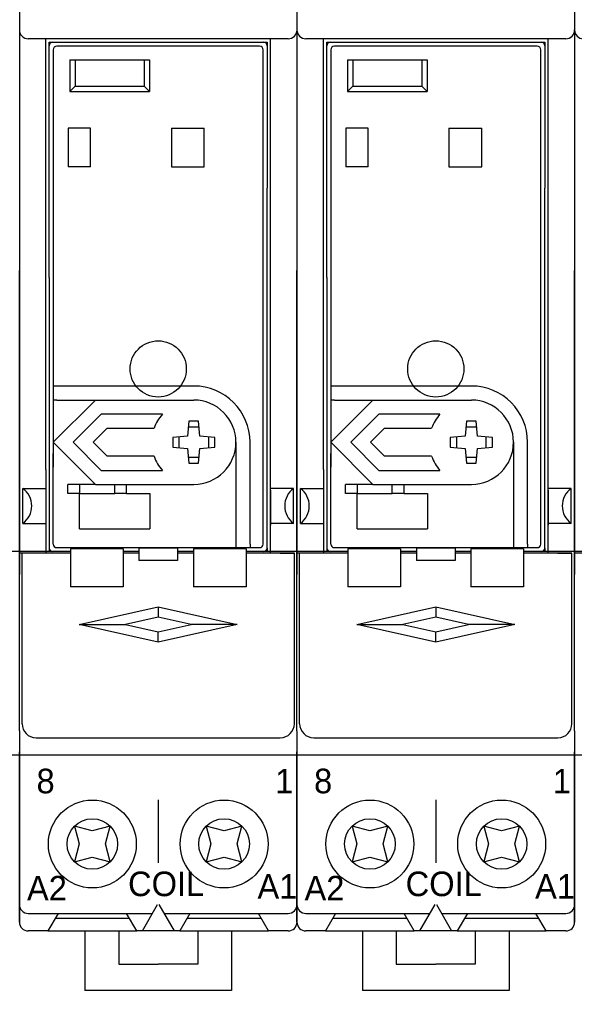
# Model space of a CAD drawing. Header units: millimetres. Extents: x -6000 to 26000, y -6000 to 26000.
# Drawn here: x 92.78 to 97.18, y -2357.63 to -2349.93 of the extents above; entities that cross this region are included whole.
import ezdxf

# ---------------------------------------------------------------- set-up
doc = ezdxf.new("R2010")
doc.units = ezdxf.units.MM
doc.header["$MEASUREMENT"] = 0
doc.linetypes.add('HIDDEN2', pattern=[2.38125, 1.5875, -0.79375])
doc.layers.add('Чертеж и Рисунок_Ном._пера__1', color=7, linetype='Continuous', lineweight=15)
doc.layers.add('Чертеж и Рисунок_Ном._пера__7', color=7, linetype='Continuous', lineweight=15)
doc.styles.add('СГЕНЕРИР_СТИЛЬ_3', font='arial.ttf')

msp = doc.modelspace()

# ---------------------------------------------------------------- linework, layer by layer
at = {"layer": 'Чертеж и Рисунок_Ном._пера__7', "color": 7, "linetype": 'Continuous', "lineweight": 15}
for p, q in [((92.7836, -2345.8378), (92.7836, -2351.924)), ((92.7836, -2345.8378), (92.7836, -2351.924)), ((94.9816, -2345.8378), (94.9816, -2351.924)), ((94.9816, -2345.8378), (94.9816, -2351.924)), ((97.1797, -2345.8378), (97.1797, -2351.924)), ((97.1797, -2345.8378), (97.1797, -2351.924)), ((94.9121, -2350.0878), (92.8532, -2350.0878)), ((92.9923, -2353.4994), (92.9923, -2350.0878)), ((93.0201, -2350.1435), (93.0201, -2350.1156)), ((93.0201, -2350.1156), (94.7451, -2350.1156)), ((93.0201, -2350.8251), (93.0201, -2350.1435)), ((94.686, -2350.1469), (93.0792, -2350.1469)), ((94.7173, -2350.1156), (94.7451, -2350.1156)), ((94.7451, -2350.1156), (94.7451, -2350.1435)), ((94.7451, -2350.1156), (94.7451, -2351.2703)), ((94.773, -2354.1639), (94.773, -2350.0878)), ((97.1101, -2350.0878), (95.0512, -2350.0878)), ((95.1903, -2353.4994), (95.1903, -2350.0878)), ((95.2181, -2350.1435), (95.2181, -2350.1156)), ((95.2181, -2350.1156), (96.9432, -2350.1156)), ((95.2181, -2350.8251), (95.2181, -2350.1435)), ((96.884, -2350.1469), (95.2773, -2350.1469)), ((96.9154, -2350.1156), (96.9432, -2350.1156)), ((96.9432, -2350.1156), (96.9432, -2350.1435)), ((96.9432, -2350.1156), (96.9432, -2351.2703)), ((96.971, -2354.1639), (96.971, -2350.0878)), ((93.0514, -2350.1748), (93.0514, -2352.8388)), ((94.7138, -2354.0909), (94.7138, -2350.1748)), ((95.2494, -2350.1748), (95.2494, -2352.8388)), ((96.9119, -2354.0909), (96.9119, -2350.1748)), ((93.1836, -2350.2548), (93.8131, -2350.2548)), ((93.1836, -2350.2548), (93.1836, -2350.5052)), ((93.2253, -2350.2548), (93.2253, -2350.4634)), ((93.7713, -2350.2548), (93.7713, -2350.4634)), ((93.8131, -2350.2548), (93.8131, -2350.5052)), ((95.3816, -2350.2548), (96.0111, -2350.2548)), ((95.3816, -2350.2548), (95.3816, -2350.5052)), ((95.4233, -2350.2548), (95.4233, -2350.4634)), ((95.9694, -2350.2548), (95.9694, -2350.4634)), ((96.0111, -2350.2548), (96.0111, -2350.5052)), ((93.1836, -2350.5052), (93.2253, -2350.4634)), ((93.2253, -2350.4634), (93.7713, -2350.4634)), ((93.8131, -2350.5052), (93.7713, -2350.4634)), ((95.3816, -2350.5052), (95.4233, -2350.4634)), ((95.4233, -2350.4634), (95.9694, -2350.4634)), ((96.0111, -2350.5052), (95.9694, -2350.4634)), ((93.1836, -2350.5052), (93.8131, -2350.5052)), ((95.3816, -2350.5052), (96.0111, -2350.5052)), ((93.0201, -2351.2703), (93.0201, -2350.8251)), ((93.347, -2350.7973), (93.1696, -2350.7973)), ((93.1696, -2350.7973), (93.1696, -2351.1034)), ((93.347, -2351.1034), (93.347, -2350.7973)), ((93.987, -2350.7973), (94.2478, -2350.7973)), ((93.987, -2350.7973), (93.987, -2351.1034)), ((94.2478, -2351.1034), (94.2478, -2350.7973)), ((95.2181, -2351.2703), (95.2181, -2350.8251)), ((95.5451, -2350.7973), (95.3677, -2350.7973)), ((95.3677, -2350.7973), (95.3677, -2351.1034)), ((95.5451, -2351.1034), (95.5451, -2350.7973)), ((96.185, -2350.7973), (96.4458, -2350.7973)), ((96.185, -2350.7973), (96.185, -2351.1034)), ((96.4458, -2351.1034), (96.4458, -2350.7973)), ((93.0512, -2350.8947), (93.0512, -2353.4823)), ((94.7141, -2353.4823), (94.7141, -2350.8947)), ((95.2492, -2350.8947), (95.2492, -2353.4823)), ((96.9121, -2353.4823), (96.9121, -2350.8947)), ((93.347, -2351.1034), (93.1696, -2351.1034)), ((93.987, -2351.1034), (94.2478, -2351.1034)), ((95.5451, -2351.1034), (95.3677, -2351.1034)), ((96.185, -2351.1034), (96.4458, -2351.1034)), ((93.0201, -2351.9798), (93.0201, -2351.2703)), ((94.7451, -2354.1222), (94.7451, -2351.2703)), ((95.2181, -2351.9798), (95.2181, -2351.2703)), ((96.9432, -2354.1222), (96.9432, -2351.2703)), ((92.7836, -2355.569), (92.7836, -2351.924)), ((92.7836, -2351.924), (92.7836, -2354.1918)), ((94.9816, -2355.569), (94.9816, -2351.924)), ((94.9816, -2351.924), (94.9816, -2354.1918)), ((97.1797, -2355.569), (97.1797, -2351.924)), ((97.1797, -2351.924), (97.1797, -2354.1918)), ((93.0201, -2351.9798), (93.0201, -2354.15)), ((95.2181, -2351.9798), (95.2181, -2354.15)), ((93.0792, -2352.8388), (93.0514, -2352.8388)), ((93.0514, -2352.8388), (93.0514, -2352.9501)), ((94.1643, -2352.8388), (93.0792, -2352.8388)), ((95.2773, -2352.8388), (95.2494, -2352.8388)), ((95.2494, -2352.8388), (95.2494, -2352.9501)), ((96.3624, -2352.8388), (95.2773, -2352.8388)), ((93.0792, -2352.9501), (93.0514, -2352.9501)), ((93.0514, -2352.9501), (93.0514, -2353.284)), ((93.0514, -2353.284), (93.3853, -2352.9501)), ((93.0792, -2352.9501), (94.1643, -2352.9501)), ((95.2773, -2352.9501), (95.2494, -2352.9501)), ((95.2494, -2352.9501), (95.2494, -2353.284)), ((95.2494, -2353.284), (95.5833, -2352.9501)), ((95.2773, -2352.9501), (96.3624, -2352.9501)), ((93.4314, -2353.0614), (93.2088, -2353.284)), ((93.9155, -2353.0614), (93.4314, -2353.0614)), ((95.6294, -2353.0614), (95.4068, -2353.284)), ((96.1135, -2353.0614), (95.6294, -2353.0614)), ((94.1261, -2353.1171), (94.1157, -2353.2354)), ((94.2026, -2353.1171), (94.1261, -2353.1171)), ((94.2129, -2353.2354), (94.2026, -2353.1171)), ((96.3241, -2353.1171), (96.3138, -2353.2354)), ((96.4006, -2353.1171), (96.3241, -2353.1171)), ((96.411, -2353.2354), (96.4006, -2353.1171)), ((93.3662, -2353.284), (93.4775, -2353.1727)), ((93.4775, -2353.1727), (93.8495, -2353.1727)), ((94.2068, -2353.1655), (94.1218, -2353.1655)), ((95.5642, -2353.284), (95.6755, -2353.1727)), ((95.6755, -2353.1727), (96.0476, -2353.1727)), ((96.4049, -2353.1655), (96.3199, -2353.1655)), ((93.0514, -2353.284), (93.0514, -2353.3743)), ((93.0514, -2353.284), (93.3853, -2353.6179)), ((93.2088, -2353.284), (93.4314, -2353.5066)), ((93.4775, -2353.3953), (93.3662, -2353.284)), ((94.1157, -2353.2354), (93.9974, -2353.2458)), ((93.9974, -2353.2458), (93.9974, -2353.3223)), ((94.0458, -2353.2415), (94.0458, -2353.3265)), ((94.3313, -2353.2458), (94.2129, -2353.2354)), ((94.2828, -2353.3265), (94.2828, -2353.2415)), ((94.3313, -2353.3223), (94.3313, -2353.2458)), ((94.4982, -2353.284), (94.4982, -2354.0909)), ((94.6095, -2354.0909), (94.6095, -2353.284)), ((95.2494, -2353.284), (95.2494, -2353.3743)), ((95.2494, -2353.284), (95.5833, -2353.6179)), ((95.4068, -2353.284), (95.6294, -2353.5066)), ((95.6755, -2353.3953), (95.5642, -2353.284)), ((96.3138, -2353.2354), (96.1954, -2353.2458)), ((96.1954, -2353.2458), (96.1954, -2353.3223)), ((96.2439, -2353.2415), (96.2439, -2353.3265)), ((96.5293, -2353.2458), (96.411, -2353.2354)), ((96.4808, -2353.3265), (96.4808, -2353.2415)), ((96.5293, -2353.3223), (96.5293, -2353.2458)), ((96.6962, -2353.284), (96.6962, -2354.0909)), ((96.8075, -2354.0909), (96.8075, -2353.284)), ((93.0514, -2354.0909), (93.0514, -2353.3743)), ((93.9974, -2353.3223), (94.1157, -2353.3326)), ((94.1157, -2353.3326), (94.1261, -2353.451)), ((94.2026, -2353.451), (94.2129, -2353.3326)), ((94.2129, -2353.3326), (94.3313, -2353.3223)), ((95.2494, -2354.0909), (95.2494, -2353.3743)), ((96.1954, -2353.3223), (96.3138, -2353.3326)), ((96.3138, -2353.3326), (96.3241, -2353.451)), ((96.4006, -2353.451), (96.411, -2353.3326)), ((96.411, -2353.3326), (96.5293, -2353.3223)), ((93.8495, -2353.3953), (93.4775, -2353.3953)), ((94.1218, -2353.4025), (94.2068, -2353.4025)), ((94.1261, -2353.451), (94.2026, -2353.451)), ((96.0476, -2353.3953), (95.6755, -2353.3953)), ((96.3199, -2353.4025), (96.4049, -2353.4025)), ((96.3241, -2353.451), (96.4006, -2353.451)), ((92.9923, -2353.4994), (92.9923, -2354.1639)), ((93.4314, -2353.5066), (93.9155, -2353.5066)), ((95.1903, -2353.4994), (95.1903, -2354.1639)), ((95.6294, -2353.5066), (96.1135, -2353.5066)), ((93.2601, -2353.6179), (93.1669, -2353.6179)), ((93.1669, -2353.6909), (93.1669, -2353.6179)), ((93.2601, -2353.6179), (93.2601, -2353.6909)), ((93.3853, -2353.6179), (93.2601, -2353.6179)), ((93.3853, -2353.6179), (94.1643, -2353.6179)), ((93.5383, -2353.6909), (93.5383, -2353.6179)), ((93.6315, -2353.6909), (93.6315, -2353.6179)), ((95.4581, -2353.6179), (95.3649, -2353.6179)), ((95.3649, -2353.6909), (95.3649, -2353.6179)), ((95.4581, -2353.6179), (95.4581, -2353.6909)), ((95.5833, -2353.6179), (95.4581, -2353.6179)), ((95.5833, -2353.6179), (96.3624, -2353.6179)), ((95.7363, -2353.6909), (95.7363, -2353.6179)), ((95.8295, -2353.6909), (95.8295, -2353.6179)), ((92.8114, -2353.9274), (92.8114, -2353.6492)), ((92.8114, -2353.6492), (92.9923, -2353.6492)), ((93.2601, -2353.6909), (93.1669, -2353.6909)), ((93.2601, -2353.6909), (93.5383, -2353.6909)), ((93.2601, -2353.9692), (93.2601, -2353.6909)), ((93.6315, -2353.6909), (93.5383, -2353.6909)), ((93.6315, -2353.6909), (93.7393, -2353.6909)), ((93.7393, -2353.6909), (93.8165, -2353.6909)), ((93.8165, -2353.6909), (93.8165, -2353.9692)), ((94.9538, -2353.6492), (94.773, -2353.6492)), ((94.773, -2353.6631), (94.773, -2353.9413)), ((94.9538, -2353.9274), (94.9538, -2353.6492)), ((95.0095, -2353.9274), (95.0095, -2353.6492)), ((95.0095, -2353.6492), (95.1903, -2353.6492)), ((95.4581, -2353.6909), (95.3649, -2353.6909)), ((95.4581, -2353.6909), (95.7363, -2353.6909)), ((95.4581, -2353.9692), (95.4581, -2353.6909)), ((95.8295, -2353.6909), (95.7363, -2353.6909)), ((95.8295, -2353.6909), (95.9373, -2353.6909)), ((95.9373, -2353.6909), (96.0146, -2353.6909)), ((96.0146, -2353.6909), (96.0146, -2353.9692)), ((97.1518, -2353.6492), (96.971, -2353.6492)), ((96.971, -2353.6631), (96.971, -2353.9413)), ((97.1518, -2353.9274), (97.1518, -2353.6492)), ((92.8114, -2353.9274), (92.9923, -2353.9274)), ((93.2601, -2353.9692), (93.8138, -2353.9692)), ((93.8138, -2353.9692), (93.8165, -2353.9692)), ((94.9538, -2353.9274), (94.773, -2353.9274)), ((95.0095, -2353.9274), (95.1903, -2353.9274)), ((95.4581, -2353.9692), (96.0119, -2353.9692)), ((96.0118, -2353.9692), (96.0146, -2353.9692)), ((97.1518, -2353.9274), (96.971, -2353.9274)), ((92.7836, -2354.0526), (92.7836, -2354.1918)), ((94.9816, -2354.0526), (94.9816, -2354.1918)), ((97.1797, -2354.0526), (97.1797, -2354.1918)), ((92.7836, -2354.15), (92.3802, -2354.15)), ((93.187, -2354.15), (92.7836, -2354.15)), ((93.187, -2354.15), (93.0201, -2354.15)), ((93.0792, -2354.1187), (93.8539, -2354.1187)), ((93.187, -2354.127), (93.187, -2354.4283)), ((93.6044, -2354.127), (93.187, -2354.127)), ((93.6044, -2354.127), (93.6044, -2354.4283)), ((93.7296, -2354.15), (93.6044, -2354.15)), ((93.7296, -2354.1221), (93.7296, -2354.2196)), ((94.0356, -2354.1221), (93.7296, -2354.1221)), ((93.8539, -2354.1187), (94.4982, -2354.1187)), ((94.0356, -2354.1221), (94.0356, -2354.2196)), ((94.1608, -2354.15), (94.0356, -2354.15)), ((94.1608, -2354.15), (94.0356, -2354.15)), ((94.5782, -2354.127), (94.1608, -2354.127)), ((94.1608, -2354.127), (94.1608, -2354.4283)), ((94.4982, -2354.0909), (94.4982, -2354.1187)), ((94.4982, -2354.1187), (94.6095, -2354.1187)), ((94.5782, -2354.127), (94.5782, -2354.4283)), ((94.7451, -2354.15), (94.5782, -2354.15)), ((94.9816, -2354.15), (94.5782, -2354.15)), ((94.6095, -2354.0909), (94.6095, -2354.1187)), ((94.6095, -2354.1187), (94.686, -2354.1187)), ((94.7451, -2354.1222), (94.7451, -2354.15)), ((95.3851, -2354.15), (94.9816, -2354.15)), ((95.3851, -2354.15), (95.2181, -2354.15)), ((95.2773, -2354.1187), (96.0519, -2354.1187)), ((95.3851, -2354.127), (95.3851, -2354.4283)), ((95.8024, -2354.127), (95.3851, -2354.127)), ((95.8024, -2354.127), (95.8024, -2354.4283)), ((95.9276, -2354.15), (95.8024, -2354.15)), ((95.9276, -2354.1221), (95.9276, -2354.2196)), ((96.2337, -2354.1221), (95.9276, -2354.1221)), ((96.0519, -2354.1187), (96.6962, -2354.1187)), ((96.2337, -2354.1221), (96.2337, -2354.2196)), ((96.3589, -2354.15), (96.2337, -2354.15)), ((96.3589, -2354.15), (96.2337, -2354.15)), ((96.7762, -2354.127), (96.3589, -2354.127)), ((96.3589, -2354.127), (96.3589, -2354.4283)), ((96.6962, -2354.0909), (96.6962, -2354.1187)), ((96.6962, -2354.1187), (96.8075, -2354.1187)), ((96.7762, -2354.127), (96.7762, -2354.4283)), ((96.9432, -2354.15), (96.7762, -2354.15)), ((97.1797, -2354.15), (96.7762, -2354.15)), ((96.8075, -2354.0909), (96.8075, -2354.1187)), ((96.8075, -2354.1187), (96.884, -2354.1187)), ((96.9432, -2354.1222), (96.9432, -2354.15)), ((97.5831, -2354.15), (97.1797, -2354.15)), ((93.187, -2354.1639), (92.7836, -2354.1639)), ((92.7836, -2354.1918), (92.7836, -2354.3309)), ((92.7836, -2354.1918), (92.7836, -2354.3309)), ((92.9158, -2354.1639), (92.8045, -2354.1639)), ((92.8045, -2354.7204), (92.8045, -2354.1639)), ((93.187, -2354.1639), (92.9158, -2354.1639)), ((93.7296, -2354.1639), (93.6044, -2354.1639)), ((93.7296, -2354.1639), (93.6044, -2354.1639)), ((94.0356, -2354.2196), (93.7296, -2354.2196)), ((94.1608, -2354.1639), (94.0356, -2354.1639)), ((94.1608, -2354.1639), (94.0356, -2354.1639)), ((94.9608, -2354.1639), (94.5782, -2354.1639)), ((94.8495, -2354.1639), (94.5782, -2354.1639)), ((94.8495, -2354.1639), (94.9608, -2354.1639)), ((94.9608, -2354.7204), (94.9608, -2354.1639)), ((95.3851, -2354.1639), (94.9816, -2354.1639)), ((94.9816, -2354.1918), (94.9816, -2354.3309)), ((94.9816, -2354.1918), (94.9816, -2354.3309)), ((95.1138, -2354.1639), (95.0025, -2354.1639)), ((95.0025, -2354.7204), (95.0025, -2354.1639)), ((95.3851, -2354.1639), (95.1138, -2354.1639)), ((95.9276, -2354.1639), (95.8024, -2354.1639)), ((95.9276, -2354.1639), (95.8024, -2354.1639)), ((96.2337, -2354.2196), (95.9276, -2354.2196)), ((96.3589, -2354.1639), (96.2337, -2354.1639)), ((96.3589, -2354.1639), (96.2337, -2354.1639)), ((97.1588, -2354.1639), (96.7762, -2354.1639)), ((97.0475, -2354.1639), (96.7762, -2354.1639)), ((97.0475, -2354.1639), (97.1588, -2354.1639)), ((97.1588, -2354.7204), (97.1588, -2354.1639)), ((97.5831, -2354.1639), (97.1797, -2354.1639)), ((97.1797, -2354.1918), (97.1797, -2354.3309)), ((97.1797, -2354.1918), (97.1797, -2354.3309)), ((92.7836, -2355.569), (92.7836, -2354.2474)), ((94.9816, -2355.569), (94.9816, -2354.2474)), ((97.1797, -2355.569), (97.1797, -2354.2474)), ((93.6044, -2354.4283), (93.187, -2354.4283)), ((94.5782, -2354.4283), (94.1608, -2354.4283)), ((95.8024, -2354.4283), (95.3851, -2354.4283)), ((96.7762, -2354.4283), (96.3589, -2354.4283)), ((93.2566, -2354.7274), (93.8826, -2354.5882)), ((93.8826, -2354.5882), (94.5086, -2354.7274)), ((93.8826, -2354.5882), (93.8826, -2354.6696)), ((95.4546, -2354.7274), (96.0807, -2354.5882)), ((96.0807, -2354.5882), (96.7067, -2354.7274)), ((96.0807, -2354.5882), (96.0807, -2354.6696)), ((93.8826, -2354.6696), (93.6229, -2354.7274)), ((94.1423, -2354.7274), (93.8826, -2354.6696)), ((96.0807, -2354.6696), (95.821, -2354.7274)), ((96.3403, -2354.7274), (96.0807, -2354.6696)), ((92.8045, -2355.5134), (92.8045, -2354.7204)), ((93.8826, -2354.8665), (93.2566, -2354.7274)), ((93.2566, -2354.7274), (93.6229, -2354.7274)), ((93.6229, -2354.7274), (93.8826, -2354.7851)), ((94.5086, -2354.7274), (93.8826, -2354.8665)), ((93.8826, -2354.7851), (94.1423, -2354.7274)), ((94.5086, -2354.7274), (94.1423, -2354.7274)), ((94.9608, -2355.5134), (94.9608, -2354.7204)), ((95.0025, -2355.5134), (95.0025, -2354.7204)), ((96.0807, -2354.8665), (95.4546, -2354.7274)), ((95.4546, -2354.7274), (95.821, -2354.7274)), ((95.821, -2354.7274), (96.0807, -2354.7851)), ((96.7067, -2354.7274), (96.0807, -2354.8665)), ((96.0807, -2354.7851), (96.3403, -2354.7274)), ((96.7067, -2354.7274), (96.3403, -2354.7274)), ((97.1588, -2355.5134), (97.1588, -2354.7204)), ((93.8826, -2354.8665), (93.8826, -2354.7851)), ((96.0807, -2354.8665), (96.0807, -2354.7851)), ((92.7836, -2355.569), (92.7836, -2357.0854)), ((92.7836, -2355.569), (92.7836, -2357.0854)), ((94.9816, -2355.569), (94.9816, -2357.0854)), ((94.9816, -2355.569), (94.9816, -2357.0854)), ((97.1797, -2355.569), (97.1797, -2357.0854)), ((97.1797, -2355.569), (97.1797, -2357.0854)), ((92.9158, -2355.6246), (94.8495, -2355.6246)), ((95.1138, -2355.6246), (97.0475, -2355.6246)), ((92.7836, -2355.7638), (90.5856, -2355.7638)), ((92.7836, -2355.7638), (90.5856, -2355.7638)), ((92.7836, -2355.8181), (92.7836, -2355.7359)), ((92.7836, -2355.7359), (92.7836, -2355.8181)), ((94.9816, -2355.7638), (92.7836, -2355.7638)), ((94.9816, -2355.7638), (92.7836, -2355.7638)), ((94.9816, -2355.8181), (94.9816, -2355.7359)), ((94.9816, -2355.7359), (94.9816, -2355.8181)), ((97.1797, -2355.7638), (94.9816, -2355.7638)), ((97.1797, -2355.7638), (94.9816, -2355.7638)), ((97.1797, -2355.8181), (97.1797, -2355.7359)), ((97.1797, -2355.7359), (97.1797, -2355.8181)), ((99.3777, -2355.7638), (97.1797, -2355.7638)), ((99.3777, -2355.7638), (97.1797, -2355.7638)), ((92.7836, -2356.9463), (92.7836, -2355.8181)), ((92.7836, -2355.8181), (92.7836, -2356.9463)), ((94.9816, -2356.9463), (94.9816, -2355.8181)), ((94.9816, -2355.8181), (94.9816, -2356.9463)), ((97.1797, -2356.9463), (97.1797, -2355.8181)), ((97.1797, -2355.8181), (97.1797, -2356.9463)), ((93.8826, -2356.1169), (93.8826, -2356.6151)), ((96.0807, -2356.1169), (96.0807, -2356.6151)), ((93.2193, -2356.3247), (93.2572, -2356.4663)), ((93.3609, -2356.3626), (93.2193, -2356.3247)), ((93.5026, -2356.3247), (93.3609, -2356.3626)), ((93.4646, -2356.4663), (93.5026, -2356.3247)), ((94.4043, -2356.3626), (94.2626, -2356.3247)), ((94.2626, -2356.3247), (94.3006, -2356.4663)), ((94.546, -2356.3247), (94.4043, -2356.3626)), ((94.508, -2356.4663), (94.546, -2356.3247)), ((95.4173, -2356.3247), (95.4553, -2356.4663)), ((95.559, -2356.3626), (95.4173, -2356.3247)), ((95.7006, -2356.3247), (95.559, -2356.3626)), ((95.6627, -2356.4663), (95.7006, -2356.3247)), ((96.6023, -2356.3626), (96.4607, -2356.3247)), ((96.4607, -2356.3247), (96.4986, -2356.4663)), ((96.744, -2356.3247), (96.6023, -2356.3626)), ((96.706, -2356.4663), (96.744, -2356.3247)), ((93.2572, -2356.4663), (93.2193, -2356.608)), ((93.5026, -2356.608), (93.4646, -2356.4663)), ((94.3006, -2356.4663), (94.2626, -2356.608)), ((94.546, -2356.608), (94.508, -2356.4663)), ((95.4553, -2356.4663), (95.4173, -2356.608)), ((95.7006, -2356.608), (95.6627, -2356.4663)), ((96.4986, -2356.4663), (96.4607, -2356.608)), ((96.744, -2356.608), (96.706, -2356.4663)), ((93.2193, -2356.608), (93.3609, -2356.57)), ((93.3609, -2356.57), (93.5026, -2356.608)), ((94.2626, -2356.608), (94.4043, -2356.57)), ((94.4043, -2356.57), (94.546, -2356.608)), ((95.4173, -2356.608), (95.559, -2356.57)), ((95.559, -2356.57), (95.7006, -2356.608)), ((96.4607, -2356.608), (96.6023, -2356.57)), ((96.6023, -2356.57), (96.744, -2356.608)), ((92.7836, -2357.0854), (92.7836, -2356.9463)), ((92.7836, -2356.9463), (92.7836, -2357.0854)), ((93.7574, -2357.1549), (93.8779, -2356.9463)), ((93.8873, -2356.9463), (94.0078, -2357.1549)), ((94.9816, -2357.0854), (94.9816, -2356.9463)), ((94.9816, -2356.9463), (94.9816, -2357.0854)), ((95.9554, -2357.1549), (96.0759, -2356.9463)), ((96.0854, -2356.9463), (96.2059, -2357.1549)), ((97.1797, -2357.0854), (97.1797, -2356.9463)), ((97.1797, -2356.9463), (97.1797, -2357.0854)), ((92.8532, -2357.0158), (93.8377, -2357.0158)), ((93.0897, -2357.0158), (93.0093, -2357.1549)), ((93.6563, -2357.0575), (93.0656, -2357.0575)), ((93.7125, -2357.1549), (93.6322, -2357.0158)), ((93.9275, -2357.0158), (94.9121, -2357.0158)), ((94.133, -2357.0158), (94.0527, -2357.1549)), ((94.6997, -2357.0575), (94.1089, -2357.0575)), ((94.7559, -2357.1549), (94.6756, -2357.0158)), ((95.0512, -2357.0158), (96.0358, -2357.0158)), ((95.2877, -2357.0158), (95.2074, -2357.1549)), ((95.8543, -2357.0575), (95.2636, -2357.0575)), ((95.9106, -2357.1549), (95.8302, -2357.0158)), ((96.1255, -2357.0158), (97.1101, -2357.0158)), ((96.3311, -2357.0158), (96.2507, -2357.1549)), ((96.8977, -2357.0575), (96.307, -2357.0575)), ((96.9539, -2357.1549), (96.8736, -2357.0158)), ((93.0093, -2357.1549), (92.8532, -2357.1549)), ((93.0093, -2357.1549), (93.7125, -2357.1549)), ((93.3025, -2357.1549), (93.3025, -2357.6274)), ((93.5696, -2357.1549), (93.5696, -2357.4192)), ((93.7574, -2357.1549), (93.7125, -2357.1549)), ((94.0078, -2357.1549), (93.7574, -2357.1549)), ((94.0527, -2357.1549), (94.0078, -2357.1549)), ((94.0527, -2357.1549), (94.7559, -2357.1549)), ((94.1956, -2357.1549), (94.1956, -2357.4192)), ((94.4627, -2357.1549), (94.4627, -2357.6274)), ((94.9121, -2357.1549), (94.7559, -2357.1549)), ((95.2074, -2357.1549), (95.0512, -2357.1549)), ((95.2074, -2357.1549), (95.9106, -2357.1549)), ((95.5005, -2357.1549), (95.5005, -2357.6274)), ((95.7676, -2357.1549), (95.7676, -2357.4192)), ((95.9554, -2357.1549), (95.9106, -2357.1549)), ((96.2059, -2357.1549), (95.9554, -2357.1549)), ((96.2507, -2357.1549), (96.2059, -2357.1549)), ((96.2507, -2357.1549), (96.9539, -2357.1549)), ((96.3937, -2357.1549), (96.3937, -2357.4192)), ((96.6608, -2357.1549), (96.6608, -2357.6274)), ((97.1101, -2357.1549), (96.9539, -2357.1549)), ((93.5696, -2357.4192), (93.8826, -2357.4192)), ((94.1956, -2357.4192), (93.8826, -2357.4192)), ((95.7676, -2357.4192), (96.0807, -2357.4192)), ((96.3937, -2357.4192), (96.0807, -2357.4192)), ((94.4627, -2357.6274), (93.3025, -2357.6274)), ((96.6608, -2357.6274), (95.5005, -2357.6274))]:
    msp.add_line(p, q, dxfattribs=at)
at = {"layer": 'Чертеж и Рисунок_Ном._пера__7', "color": 7, "linetype": 'HIDDEN2', "lineweight": 15}
for centre in [(93.8826, -2352.7032), (96.0807, -2352.7032)]:
    msp.add_circle(centre, 0.2226, dxfattribs=at)
at = {"layer": 'Чертеж и Рисунок_Ном._пера__7', "color": 7, "linetype": 'Continuous', "lineweight": 15}
for centre, radius in [((93.3609, -2356.4663), 0.3478), ((94.4043, -2356.4663), 0.3478), ((95.559, -2356.4663), 0.3478), ((96.6023, -2356.4663), 0.3478), ((93.3609, -2356.4663), 0.2003), ((94.4043, -2356.4663), 0.2003), ((95.559, -2356.4663), 0.2003), ((96.6023, -2356.4663), 0.2003)]:
    msp.add_circle(centre, radius, dxfattribs=at)
for centre, radius, start, end in [((92.8532, -2350.0183), 0.0696, 180, 270), ((94.9121, -2350.0183), 0.0696, 270, 0), ((95.0512, -2350.0183), 0.0696, 180, 270), ((97.1101, -2350.0183), 0.0696, 270, 0), ((97.2492, -2350.0183), 0.0696, 180, 270), ((93.0479, -2350.1435), 0.0278, 89.9991, 180.0009), ((93.0792, -2350.1748), 0.0278, 90, 180), ((94.686, -2350.1748), 0.0278, 0, 90), ((94.7173, -2350.1435), 0.0278, 359.9991, 90.0009), ((95.246, -2350.1435), 0.0278, 89.9991, 180.0009), ((95.2773, -2350.1748), 0.0278, 90, 180), ((96.884, -2350.1748), 0.0278, 0, 90), ((96.9154, -2350.1435), 0.0278, 359.9991, 90.0009), ((94.1643, -2353.284), 0.4452, 0, 90), ((96.3624, -2353.284), 0.4452, 0, 90), ((94.1643, -2353.284), 0.3339, 0, 90), ((96.3624, -2353.284), 0.3339, 0, 90), ((94.1643, -2353.284), 0.3339, 138.18969, 160.52878), ((96.3624, -2353.284), 0.3339, 138.18969, 160.52878), ((94.1643, -2353.284), 0.3339, 270, 0), ((96.3624, -2353.284), 0.3339, 270, 0), ((94.1643, -2353.284), 0.3339, 199.47122, 221.81031), ((96.3624, -2353.284), 0.3339, 199.47122, 221.81031), ((92.7071, -2353.7883), 0.1739, 306.8699, 53.1301), ((95.0581, -2353.7883), 0.1739, 126.8699, 233.1301), ((94.9051, -2353.7883), 0.1739, 306.8699, 53.1301), ((97.2562, -2353.7883), 0.1739, 126.8699, 233.1301), ((93.0479, -2354.1222), 0.0278, 179.9991, 270.0009), ((93.0792, -2354.0909), 0.0278, 180, 270), ((94.686, -2354.0909), 0.0278, 270, 0), ((94.7173, -2354.1222), 0.0278, 269.9991, 0.0009), ((95.246, -2354.1222), 0.0278, 179.9991, 270.0009), ((95.2773, -2354.0909), 0.0278, 180, 270), ((96.884, -2354.0909), 0.0278, 270, 0), ((96.9154, -2354.1222), 0.0278, 269.9991, 0.0009), ((92.9158, -2355.5134), 0.1113, 180, 270), ((94.8495, -2355.5134), 0.1113, 270, 0), ((95.1138, -2355.5134), 0.1113, 180, 270), ((97.0475, -2355.5134), 0.1113, 270, 0), ((92.8532, -2356.9463), 0.0696, 180, 270), ((94.9121, -2356.9463), 0.0696, 270, 0), ((95.0512, -2356.9463), 0.0696, 180, 270), ((97.1101, -2356.9463), 0.0696, 270, 0), ((92.8532, -2357.0854), 0.0696, 180, 270), ((94.9121, -2357.0854), 0.0696, 270, 0), ((95.0512, -2357.0854), 0.0696, 180, 270), ((97.1101, -2357.0854), 0.0696, 270, 0)]:
    msp.add_arc(centre, radius, start, end, dxfattribs=at)

# ---------------------------------------------------------------- texts
at = {"layer": 'Чертеж и Рисунок_Ном._пера__1', "color": 7, "linetype": 'Continuous', "lineweight": 15, "char_height": 0.194763, "attachment_point": 7, "style": 'СГЕНЕРИР_СТИЛЬ_3'}
for s, insert in [('\\A1;{\\W0.950000x;\\pql;\\fArial|b0|i0|c204|p38;8}', (92.9189, -2356.0675)), ('\\A1;{\\W0.950000x;\\pql;\\fArial|b0|i0|c204|p38;1}', (94.8086, -2356.066)), ('\\A1;{\\W0.950000x;\\pql;\\fArial|b0|i0|c204|p38;8}', (95.1169, -2356.0675)), ('\\A1;{\\W0.950000x;\\pql;\\fArial|b0|i0|c204|p38;1}', (97.0067, -2356.066)), ('\\A1;{\\W0.950000x;\\pql;\\fArial|b0|i0|c204|p38;COIL}', (93.6438, -2356.8823)), ('\\A1;{\\W0.950000x;\\pql;\\fArial|b0|i0|c204|p38;COIL}', (95.8419, -2356.8823)), ('\\A1;{\\W0.950000x;\\pql;\\fArial|b0|i0|c204|p38;A2}', (92.8432, -2356.9137)), ('\\A1;{\\W0.950000x;\\pql;\\fArial|b0|i0|c204|p38;A1}', (94.6686, -2356.8998)), ('\\A1;{\\W0.950000x;\\pql;\\fArial|b0|i0|c204|p38;A2}', (95.0412, -2356.9137)), ('\\A1;{\\W0.950000x;\\pql;\\fArial|b0|i0|c204|p38;A1}', (96.8667, -2356.8998))]:
    msp.add_mtext(s, dxfattribs=dict(at, insert=insert))

doc.saveas('drawing.dxf')
